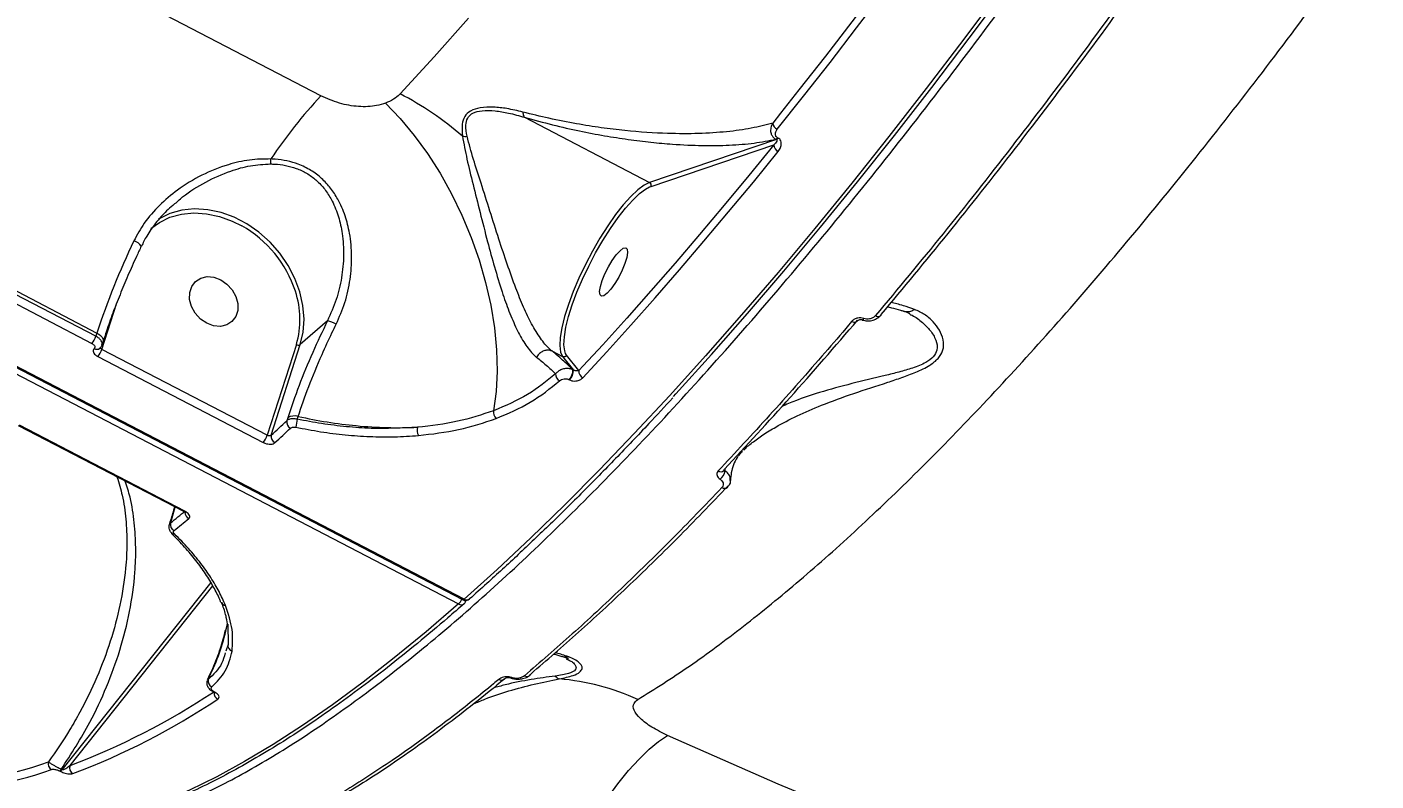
# Model space of a CAD drawing. Header units: millimetres. Extents: x -4335 to 4318, y -3792 to 3101.
# Drawn here: x 1077 to 1300.8, y -455.4 to -330.2 of the extents above; entities that cross this region are included whole.
import ezdxf

# ---------------------------------------------------------------- set-up
doc = ezdxf.new("R2010")
doc.units = ezdxf.units.MM
for name, color, linetype in [('DIKOM_ОБЪЕКТ', 7, 'Continuous'), ('DIKOM_РАЗМЕР_ЗОНА', 7, 'Continuous'), ('DIKOM_РАЗМЕР_ОБЪЕКТА', 7, 'Continuous')]:
    doc.layers.add(name, color=color, linetype=linetype)
doc.styles.add('style1', font='arial.ttf', dxfattribs={"width": 0.8})
doc.dimstyles.new('1-50', dxfattribs={"dimtxt": 300, "dimasz": 200, "dimexe": 100, "dimexo": 0, "dimgap": 100, "dimtad": 1, "dimtxsty": 'style1', "dimcen": 200, "dimclrd": 7, "dimclre": 7, "dimclrt": 7, "dimadec": 1, "dimazin": 2, "dimtfac": 1, "dimtmove": 0, "dimatfit": 2, "dimfxl": 0, "dimlwd": 25, "dimlwe": 18, "dimarcsym": 0})

# ---------------------------------------------------------------- blocks, each defined once
blk = doc.blocks.new('*D1')
at = {"layer": 'Defpoints', "color": 0, "transparency": 16777216}
for p in [(4316.09, -116.68), (-3504.99, -2016.22), (4316.09, -3691.68)]:
    blk.add_point(p, dxfattribs=at)
at = {"layer": 'DIKOM_РАЗМЕР_ЗОНА', "color": 7, "lineweight": 18, "transparency": 16777216}
for p, q in [((4316.09, -116.68), (4316.09, -3791.68)), ((-3504.99, -2016.22), (-3504.99, -3791.68))]:
    blk.add_line(p, q, dxfattribs=at)
at = {"layer": 'DIKOM_РАЗМЕР_ЗОНА', "color": 7, "lineweight": 25, "transparency": 16777216}
blk.add_line((-3304.99, -3691.68), (4116.09, -3691.68), dxfattribs=at)
at = {"layer": 'DIKOM_РАЗМЕР_ЗОНА', "color": 7, "transparency": 16777216}
for points in [[(-3304.99, -3658.35), (-3304.99, -3725.02), (-3504.99, -3691.68)], [(4116.09, -3658.35), (4116.09, -3725.02), (4316.09, -3691.68)]]:
    blk.add_solid(points, dxfattribs=at)
at = {"layer": 'DIKOM_РАЗМЕР_ЗОНА', "color": 7, "transparency": 16777216, "insert": (133.35, -3438.51), "char_height": 300, "attachment_point": 5, "style": 'style1'}
blk.add_mtext('7850', dxfattribs=at)
blk = doc.blocks.new('*D2')
at = {"layer": 'Defpoints', "color": 0, "transparency": 16777216}
for p in [(2711.72, 601.17), (-2007.01, 181.47), (-2007.01, -2298.93)]:
    blk.add_point(p, dxfattribs=at)
at = {"layer": 'DIKOM_РАЗМЕР_ОБЪЕКТА', "color": 7, "lineweight": 18, "transparency": 16777216}
for p, q in [((2711.72, 601.17), (2711.72, -2398.93)), ((-2007.01, 181.47), (-2007.01, -2398.93))]:
    blk.add_line(p, q, dxfattribs=at)
at = {"layer": 'DIKOM_РАЗМЕР_ОБЪЕКТА', "color": 7, "lineweight": 25, "transparency": 16777216}
blk.add_line((2511.72, -2298.93), (-1807.01, -2298.93), dxfattribs=at)
at = {"layer": 'DIKOM_РАЗМЕР_ОБЪЕКТА', "color": 7, "transparency": 16777216}
for points in [[(-1807.01, -2265.6), (-1807.01, -2332.27), (-2007.01, -2298.93)], [(2511.72, -2265.6), (2511.72, -2332.27), (2711.72, -2298.93)]]:
    blk.add_solid(points, dxfattribs=at)
at = {"layer": 'DIKOM_РАЗМЕР_ОБЪЕКТА', "color": 7, "transparency": 16777216, "insert": (-22.56, -2045.76), "char_height": 300, "attachment_point": 5, "style": 'style1'}
blk.add_mtext('4750', dxfattribs=at)
blk = doc.blocks.new('*D3')
at = {"layer": 'Defpoints', "color": 0, "transparency": 16777216}
for p in [(-2375.87, 1532.76), (1667.44, 1532.76), (-1786.5, -1525.94)]:
    blk.add_point(p, dxfattribs=at)
at = {"layer": 'DIKOM_РАЗМЕР_ОБЪЕКТА', "color": 7, "lineweight": 18, "transparency": 16777216}
for p, q in [((1667.44, 1532.76), (-2475.87, 1532.76)), ((-1786.5, -1525.94), (-2475.87, -1525.94))]:
    blk.add_line(p, q, dxfattribs=at)
at = {"layer": 'DIKOM_РАЗМЕР_ОБЪЕКТА', "color": 7, "lineweight": 25, "transparency": 16777216}
blk.add_line((-2375.87, -1325.94), (-2375.87, 1332.76), dxfattribs=at)
at = {"layer": 'DIKOM_РАЗМЕР_ОБЪЕКТА', "color": 7, "transparency": 16777216}
for points in [[(-2409.21, 1332.76), (-2342.54, 1332.76), (-2375.87, 1532.76)], [(-2409.21, -1325.94), (-2342.54, -1325.94), (-2375.87, -1525.94)]]:
    blk.add_solid(points, dxfattribs=at)
at = {"layer": 'DIKOM_РАЗМЕР_ОБЪЕКТА', "color": 7, "transparency": 16777216, "insert": (-2629.15, -119.32), "char_height": 300, "attachment_point": 5, "rotation": 90, "style": 'style1'}
blk.add_mtext('3050', dxfattribs=at)

msp = doc.modelspace()

# ---------------------------------------------------------------- linework, layer by layer
at = {"layer": 'DIKOM_ОБЪЕКТ', "color": 7, "linetype": 'Continuous', "lineweight": 15}
for p, q in [((1125.761, -341.59), (825.753, -185.477)), ((733.739, -210.086), (1148.608, -425.968)), ((1149.297, -425.264), (734.428, -209.383)), ((1149.502, -425.18), (734.633, -209.299)), ((1088.427, -381.516), (1017.282, -344.495)), ((1017.452, -343.964), (1088.597, -380.985)), ((1202.02, -344.491), (1200.723, -346.114)), ((1016.597, -345.675), (1087.742, -382.696)), ((1159.516, -345.155), (1180.3, -355.971)), ((1201.323, -348.851), (1180.3, -355.971)), ((1201.218, -348.797), (1201.323, -348.851)), ((1201.608, -348.601), (1201.503, -348.546)), ((1180.535, -356.638), (1200.882, -349.747)), ((1180.293, -356.728), (1180.535, -356.638)), ((1101.197, -359.818), (1101.373, -359.663)), ((1089.431, -383.689), (1091.906, -375.96)), ((1126.846, -378.942), (1122.34, -382.911)), ((1088.597, -380.985), (1088.427, -381.516)), ((1089.61, -382.381), (1089.433, -382.934)), ((1088.743, -384.872), (1116.172, -399.145)), ((1089.079, -383.496), (1089.063, -383.512)), ((1116.86, -397.962), (1089.431, -383.689)), ((1121.689, -382.884), (1116.86, -397.962)), ((1117.526, -397.944), (1122.34, -382.911)), ((1164.077, -383.963), (1164.07, -383.959)), ((1164.077, -383.963), (1165.855, -384.887)), ((1165.855, -384.887), (1167.657, -387.148)), ((1166.526, -384.677), (1166.351, -384.365)), ((1168.553, -387.219), (1166.526, -384.677)), ((1167.657, -387.148), (1167.582, -387.109)), ((1169.277, -386.439), (1168.553, -387.219)), ((1166.914, -388.709), (1166.988, -388.748)), ((1120.249, -395.055), (1120.095, -395.536)), ((1121.842, -395.287), (1121.984, -394.843)), ((1103.018, -410.635), (1075.588, -396.362)), ((1103.206, -410.565), (1075.777, -396.292)), ((1195.58, -400.775), (1195.699, -400.645)), ((1192.81, -403.84), (1192.816, -403.466)), ((1100.968, -412.038), (1101.588, -409.891)), ((1100.628, -412.788), (1100.778, -412.32)), ((1100.814, -412.519), (1100.968, -412.038)), ((1101.033, -414.212), (1101.059, -414.24)), ((1107.488, -422.396), (1082.783, -453.478)), ((1084.15, -452.775), (1107.84, -422.971)), ((1109.264, -425.685), (1109.276, -425.72)), ((1149.946, -425.35), (1149.751, -425.522)), ((1149.849, -425.373), (1149.818, -425.468)), ((1110.012, -430.486), (1110.251, -429.281)), ((1110.336, -429.31), (1110.356, -432.687)), ((1110.012, -430.486), (1110.004, -430.354)), ((1110.356, -432.687), (1109.98, -433.796)), ((1166.458, -435.076), (1166.768, -435.231)), ((1107.082, -438.505), (1107.033, -438.543)), ((1108.004, -440.624), (1107.923, -440.582)), ((1108.141, -440.592), (1108.06, -440.55)), ((1082.389, -453.682), (1082.493, -453.737)), ((1082.783, -453.478), (1082.679, -453.424))]:
    msp.add_line(p, q, dxfattribs=at)
at = {"layer": 'DIKOM_ОБЪЕКТ', "color": 7, "linetype": 'Continuous', "lineweight": 15, "flags": 128}
for points in [[(1235.565, -299.766), (1231.479, -305.488), (1227.056, -311.597), (1222.64, -317.608), (1218.232, -323.519), (1213.835, -329.328), (1209.45, -335.032), (1205.078, -340.628), (1202.02, -344.491)], [(1201.485, -347.147), (1205.85, -341.649), (1210.231, -336.04), (1214.626, -330.324), (1219.033, -324.502), (1223.451, -318.578), (1227.877, -312.553), (1232.309, -306.431), (1236.746, -300.214)], [(1238.659, -323.788), (1232.413, -332.18), (1226.188, -340.366), (1219.988, -348.339), (1213.821, -356.093), (1207.689, -363.621), (1201.6, -370.917), (1195.557, -377.974), (1189.566, -384.787), (1183.632, -391.35), (1177.76, -397.657), (1171.956, -403.703), (1166.222, -409.484), (1160.566, -414.993), (1154.991, -420.226), (1149.502, -425.18)], [(1184.249, -391.526), (1184.665, -391.073), (1190.584, -384.526), (1196.561, -377.729), (1202.589, -370.689), (1208.664, -363.411), (1214.781, -355.9), (1220.934, -348.165), (1227.119, -340.21), (1233.329, -332.044), (1239.561, -323.672)], [(1150.26, -328.683), (1144.554, -335.1), (1138.909, -341.263)], [(1136.484, -342.821), (1138.915, -345.356), (1141.249, -348.157), (1143.462, -351.195), (1145.533, -354.44), (1147.441, -357.861), (1149.166, -361.424), (1150.693, -365.093), (1152.006, -368.833), (1153.092, -372.606), (1153.94, -376.375), (1154.543, -380.103), (1154.893, -383.754), (1154.988, -387.29), (1154.827, -390.678), (1154.411, -393.883)], [(1169.228, -388.395), (1173.193, -384.091), (1177.185, -379.671), (1181.204, -375.139), (1185.247, -370.494), (1189.314, -365.739), (1193.401, -360.876), (1197.509, -355.907), (1201.635, -350.834)], [(1200.882, -349.747), (1196.766, -354.809), (1192.668, -359.766), (1188.591, -364.617), (1184.534, -369.361), (1180.5, -373.994), (1176.491, -378.516), (1172.508, -382.925), (1169.277, -386.439)], [(1180.3, -355.971), (1179.374, -356.421), (1178.32, -357.203), (1177.162, -358.299), (1175.928, -359.683), (1174.646, -361.323), (1173.346, -363.181), (1172.06, -365.212), (1170.816, -367.37), (1169.644, -369.605), (1168.572, -371.863), (1167.624, -374.092), (1166.823, -376.24), (1166.187, -378.257), (1165.731, -380.095), (1165.466, -381.712), (1165.398, -383.07), (1165.529, -384.137), (1165.855, -384.887)], [(1166.351, -384.365), (1166.21, -383.949), (1166.084, -382.914), (1166.15, -381.597), (1166.407, -380.029), (1166.849, -378.246), (1167.466, -376.29), (1168.244, -374.207), (1169.163, -372.045), (1170.203, -369.856), (1171.339, -367.689), (1172.546, -365.597), (1173.793, -363.627), (1175.053, -361.826), (1176.296, -360.236), (1177.493, -358.894), (1178.615, -357.832), (1179.638, -357.074), (1180.293, -356.728)], [(1097.52, -363.635), (1098.963, -362.603), (1100.723, -361.764), (1102.644, -361.238), (1104.685, -361.036), (1106.799, -361.163), (1108.939, -361.615), (1111.058, -362.383), (1112.625, -363.168)], [(1122.34, -382.911), (1122.815, -380.851), (1122.964, -378.673), (1122.783, -376.425), (1122.276, -374.157), (1121.455, -371.921), (1120.337, -369.766), (1118.948, -367.74), (1117.319, -365.888), (1115.487, -364.253), (1113.491, -362.869), (1111.377, -361.769), (1109.192, -360.977), (1106.985, -360.511), (1104.805, -360.38), (1102.701, -360.588), (1100.719, -361.131), (1098.905, -361.996), (1098.784, -362.069)], [(1176.329, -366.83), (1176.574, -367.071), (1176.637, -367.619), (1176.512, -368.427), (1176.21, -369.432), (1175.755, -370.552), (1175.183, -371.695), (1174.542, -372.77), (1173.883, -373.69), (1173.26, -374.379), (1172.723, -374.782), (1172.315, -374.866), (1172.07, -374.625), (1172.007, -374.078), (1172.132, -373.269), (1172.434, -372.264), (1172.889, -371.145), (1173.461, -370.001), (1174.102, -368.926), (1174.761, -368.007), (1175.384, -367.318), (1175.921, -366.915), (1176.329, -366.83)], [(1106.815, -379.366), (1105.775, -378.654), (1104.914, -377.707), (1104.3, -376.601), (1103.984, -375.425), (1103.991, -374.276), (1104.321, -373.246), (1104.947, -372.419), (1105.818, -371.861), (1106.863, -371.618), (1107.999, -371.71), (1109.133, -372.129), (1110.172, -372.841), (1111.034, -373.788), (1111.648, -374.895), (1111.964, -376.07), (1111.957, -377.219), (1111.627, -378.249), (1111.001, -379.077), (1110.13, -379.634), (1109.084, -379.877), (1107.949, -379.785), (1106.815, -379.366)], [(1217.77, -378.095), (1217.933, -378.165), (1218.095, -378.209), (1218.25, -378.224), (1218.392, -378.211), (1218.516, -378.169), (1218.617, -378.101), (1218.693, -378.008), (1218.74, -377.894)], [(1213.817, -379.068), (1213.986, -379.14), (1214.153, -379.184), (1214.312, -379.197), (1214.457, -379.18), (1214.583, -379.132), (1214.684, -379.056), (1214.709, -379.029)], [(1215.827, -378.576), (1215.785, -378.649), (1215.746, -378.712), (1215.709, -378.762), (1215.676, -378.8), (1215.647, -378.825), (1215.623, -378.836), (1215.606, -378.835)], [(1088.597, -380.985), (1088.915, -381.174), (1089.185, -381.386), (1089.399, -381.613), (1089.548, -381.846), (1089.626, -382.076), (1089.63, -382.294), (1089.61, -382.381)], [(1192.588, -403.814), (1192.654, -403.721), (1192.706, -403.586)], [(1193.205, -406.581), (1193.273, -406.494), (1193.28, -406.483)], [(1149.502, -425.18), (1149.419, -425.242), (1149.35, -425.27), (1149.297, -425.264), (1149.297, -425.264)], [(1148.608, -425.968), (1143.225, -430.59), (1137.938, -434.924), (1132.751, -438.965), (1127.67, -442.711), (1122.697, -446.158), (1117.838, -449.303), (1113.096, -452.143), (1108.475, -454.677), (1103.98, -456.902), (1099.614, -458.815), (1095.381, -460.417), (1091.284, -461.704), (1087.326, -462.677), (1083.512, -463.334), (1079.844, -463.674), (1076.325, -463.698), (1073.502, -463.476)], [(1149.818, -425.468), (1149.829, -425.424), (1149.832, -425.374)], [(1110.282, -429.418), (1110.251, -429.399), (1110.218, -429.373)], [(1110.004, -430.354), (1110.004, -430.352), (1110.007, -430.341)], [(1157.454, -438.183), (1157.433, -438.218), (1157.414, -438.247), (1157.397, -438.269), (1157.382, -438.285), (1157.37, -438.294), (1157.36, -438.296), (1157.353, -438.292), (1157.349, -438.281)], [(1107.926, -440.583), (1107.961, -440.589), (1108.06, -440.55)], [(1108.002, -440.623), (1108.042, -440.631), (1108.141, -440.592)], [(1158.155, -487.235), (1159.534, -483.731), (1161.022, -480.225), (1162.604, -476.749), (1164.266, -473.334), (1165.993, -470.012), (1167.769, -466.812), (1169.579, -463.764), (1171.405, -460.896), (1173.231, -458.234), (1175.041, -455.801), (1176.817, -453.621), (1178.543, -451.713), (1180.205, -450.095), (1181.786, -448.781), (1183.273, -447.784)], [(1314.271, -497.01), (1295.248, -491.029), (1276.318, -484.694), (1257.487, -478.007), (1238.761, -470.97), (1220.146, -463.586), (1201.648, -455.856), (1183.273, -447.784)]]:
    msp.add_lwpolyline(points, dxfattribs=at)
at = {"layer": 'DIKOM_ОБЪЕКТ', "color": 7, "linetype": 'Continuous', "lineweight": 15}
for centre, radius, start, end in [((1186.931, -398.471), 83.53, 137.08071, 146.2643), ((1113.647, -389.543), 54.489, 49.2153, 62.38057), ((1202.005, -345.966), 1.291, 186.61552, 246.23998), ((1149.769, -345.206), 3.124, 260.26175, 274.56462), ((1200.863, -348.106), 0.777, 297.23418, 325.47975), ((1200.967, -348.16), 0.778, 297.24099, 325.48646), ((1202.116, -349.696), 1.235, 182.34445, 247.05534), ((1099.231, -351.186), 18.258, 354.57957, 357.18831), ((1180.053, -356.433), 0.524, 337.05149, 61.82536), ((1103.064, -380.062), 19.411, 18.04361, 60.49013), ((1208.764, -420.29), 126.431, 154.4132, 161.88764), ((1094.164, -367.772), 2.16, 34.03315, 74.77059), ((1107.581, -378.734), 14.705, 343.60595, 18.57694), ((1124.967, -385.984), 7.288, 62.79288, 75.06253), ((1085.433, -380.567), 3.141, 317.3163, 342.41684), ((1088.563, -382.889), 0.799, 238.21483, 308.7476), ((1086.445, -382.744), 3.132, 317.20134, 342.43848), ((1122.037, -382.337), 0.649, 237.48525, 297.84228), ((1165.337, -387.11), 2.245, 314.59824, 0.03723), ((1165.412, -387.15), 2.245, 314.59695, 0.04215), ((1165.936, -387.819), 1.236, 176.85426, 241.82425), ((1169.704, -387.34), 1.157, 173.99557, 245.73095), ((1155.912, -394.102), 1.518, 171.71222, 225.13235), ((844.005, -103.61), 401.805, 312.90092, 313.40298), ((1121.198, -395.749), 1.124, 169.08786, 244.67854), ((1121.343, -396.808), 2.066, 71.93803, 121.99266), ((1128.156, -397.129), 6.577, 163.73132, 175.56528), ((1113.876, -397.018), 3.13, 317.19197, 342.44784), ((1118.625, -398.167), 1.121, 168.5497, 244.54942), ((844.221, -104.421), 402.387, 312.90166, 313.40418), ((1143.753, -397.086), 2.029, 167.14961, 206.66371), ((1192.088, -403.29), 0.724, 234.78312, 313.61725), ((1190.88, -403.655), 1.938, 304.72449, 354.5068), ((1192.72, -406.028), 0.736, 235.52127, 311.24273), ((918.458, -187.943), 289.289, 309.07668, 309.70165), ((919.749, -190.084), 288.162, 309.0757, 309.70459), ((1103.055, -410.446), 0.193, 258.80259, 321.76945), ((1104.365, -410.755), 1.154, 180.49527, 242.72424), ((1101.369, -412.513), 0.621, 130.11285, 163.6075), ((1101.879, -412.801), 1.101, 165.16841, 243.72193), ((1101.373, -413.879), 0.478, 229.05898, 282.242), ((1146.672, -424.069), 2.711, 315.54527, 335.70748), ((1149.758, -424.377), 1, 242.50931, 311.47348), ((1149.922, -424.489), 0.809, 238.70101, 308.05413), ((1109.997, -425.429), 0.778, 202.00385, 264.09626), ((1149.028, -425.275), 0.81, 238.76181, 307.9105), ((1148.866, -425.163), 1, 311.27414, 342.24354), ((1111.25, -432.893), 0.917, 166.99686, 255.20315), ((1108.113, -438.762), 1.063, 166.01578, 244.85393), ((1155.701, -437.782), 0.814, 239.78294, 308.93739), ((1159.926, -437.178), 0.817, 239.92909, 307.09861), ((1159.972, -437.301), 0.691, 310.1828, 339.3509), ((1165.835, -437.031), 1.49, 217.02217, 248.36061), ((1162.389, -475.87), 37.566, 64.90103, 85.57753), ((1042.13, -341.507), 118.938, 290.68895, 303.58915), ((1109.153, -440.798), 1.1, 172.84902, 242.31771), ((1042.415, -342.374), 119.44, 290.69473, 303.67432), ((1063.611, -406.577), 48.648, 264.68208, 290.39414), ((1064.07, -407.743), 48.756, 264.68219, 290.39392), ((1081.556, -452.518), 1.05, 160.98707, 241.79582), ((1082.019, -452.975), 0.799, 297.62412, 325.74085), ((1082.123, -453.029), 0.799, 297.62412, 325.74085), ((1085.119, -453.181), 1.051, 157.27, 241.87717)]:
    msp.add_arc(centre, radius, start, end, dxfattribs=at)
for points, knots in [([(1093.552, -462.439), (1095.09, -461.958), (1099.263, -460.654), (1106.505, -457.551), (1115.382, -452.832), (1124.73, -446.948), (1134.496, -439.949), (1144.637, -431.859), (1155.125, -422.695), (1165.948, -412.451), (1177.083, -401.165), (1188.491, -388.882), (1200.119, -375.661), (1211.914, -361.561), (1223.84, -346.618), (1235.879, -330.842), (1248.009, -314.274), (1260.193, -296.973), (1272.372, -279.022), (1284.491, -260.501), (1296.363, -241.699), (1307.969, -222.659), (1319.302, -203.44), (1330.475, -183.859), (1341.441, -164.002), (1352.151, -143.954), (1362.705, -123.516), (1373.069, -102.707), (1383.215, -81.564), (1392.987, -60.411), (1402.341, -39.347), (1411.23, -18.469), (1419.624, 2.155), (1427.498, 22.485), (1434.851, 42.493), (1441.661, 62.12), (1447.903, 81.278), (1453.534, 99.863), (1458.253, 116.704), (1460.857, 127.082), (1462.02, 131.714)], [0, 0, 0, 0, 0.0156521, 0.0424895, 0.0694115, 0.0963765, 0.1233415, 0.1502635, 0.1771008, 0.203938, 0.2308601, 0.2578252, 0.2847902, 0.3117121, 0.3385494, 0.3653868, 0.3923087, 0.4192737, 0.4462388, 0.4731607, 0.4999981, 0.5258463, 0.5517701, 0.5777323, 0.6036945, 0.6296183, 0.6554666, 0.6823039, 0.7092259, 0.736191, 0.7631561, 0.7900781, 0.8169155, 0.8437529, 0.870675, 0.8976401, 0.9246051, 0.9515271, 0.9783646, 1, 1, 1, 1]), ([(1178.323, -441.851), (1181.153, -440.063), (1186.82, -436.48), (1195.825, -429.789), (1205.164, -422.17), (1214.833, -413.564), (1224.776, -404.035), (1234.967, -393.597), (1245.394, -382.252), (1256.035, -370.036), (1266.856, -356.996), (1277.806, -343.194), (1288.834, -328.694), (1299.91, -313.53), (1311.016, -297.715), (1322.134, -281.289), (1333.227, -264.31), (1344.244, -246.86), (1355.134, -229.02), (1365.869, -210.831), (1376.428, -192.318), (1386.796, -173.517), (1396.939, -154.499), (1406.811, -135.354), (1416.367, -116.169), (1425.582, -96.99), (1434.433, -77.848), (1442.914, -58.776), (1450.996, -39.848), (1458.642, -21.15), (1465.821, -2.768), (1471.998, 13.893), (1477.313, 28.911), (1480.285, 37.819), (1481.77, 42.273)], [0, 0, 0, 0, 0.0315565, 0.0632128, 0.0949195, 0.1266264, 0.1582827, 0.1898394, 0.221397, 0.2530542, 0.284762, 0.3164699, 0.3481271, 0.379685, 0.411265, 0.4429442, 0.4746741, 0.506404, 0.5380835, 0.5696638, 0.601295, 0.6330253, 0.6648063, 0.6965875, 0.7283183, 0.7599499, 0.7916592, 0.8234676, 0.8553267, 0.8871861, 0.9189952, 0.9507048, 0.9753523, 1, 1, 1, 1]), ([(1262.978, -319.622), (1259.188, -324.862), (1251.608, -335.342), (1240.264, -350.276), (1228.955, -364.652), (1221.498, -373.614), (1217.77, -378.095)], [0, 0, 0, 0, 0.2485949, 0.4971901, 0.7485942, 1, 1, 1, 1]), ([(1218.74, -377.894), (1222.419, -373.474), (1229.775, -364.634), (1241.014, -350.359), (1252.374, -335.415), (1260.023, -324.842), (1263.847, -319.556)], [0, 0, 0, 0, 0.2485949, 0.4971914, 0.7485948, 1, 1, 1, 1]), ([(1136.484, -342.821), (1136.003, -342.97), (1134.655, -343.386), (1132.005, -343.473), (1128.745, -342.925), (1126.762, -342.037), (1125.761, -341.59)], [0, 0, 0, 0, 0.1529619, 0.428369, 0.7114376, 1, 1, 1, 1]), ([(1138.909, -341.263), (1138.88, -341.294), (1138.563, -341.628), (1137.843, -342.226), (1136.943, -342.62), (1136.484, -342.821)], [0, 0, 0, 0, 0.0467801, 0.5142549, 1, 1, 1, 1]), ([(1159.264, -344.291), (1158.386, -344.08), (1156.77, -343.69), (1154.372, -343.43), (1152.286, -343.486), (1150.578, -343.993), (1149.535, -344.986), (1149.087, -346.451), (1149.185, -347.616), (1149.241, -348.286)], [0, 0, 0, 0, 0.1839947, 0.3384107, 0.4956244, 0.6241655, 0.7374555, 0.8492141, 1, 1, 1, 1]), ([(1150.018, -348.321), (1149.902, -347.692), (1149.704, -346.614), (1149.988, -345.327), (1150.544, -344.73), (1151.325, -344.272), (1152.625, -343.979), (1154.655, -344.043), (1157.032, -344.445), (1158.637, -344.904), (1159.516, -345.155)], [0, 0, 0, 0, 0.1504111, 0.2579107, 0.3420704, 0.3655632, 0.4905096, 0.6488137, 0.8079333, 1, 1, 1, 1]), ([(1200.723, -346.114), (1199.566, -346.421), (1197.253, -347.035), (1193.112, -347.602), (1188.5, -347.907), (1182.941, -347.9), (1177.486, -347.541), (1172.321, -346.923), (1168.126, -346.26), (1163.801, -345.424), (1160.718, -344.654), (1159.264, -344.291)], [0, 0, 0, 0, 0.1269755, 0.2539566, 0.3836731, 0.5133744, 0.6746725, 0.7565611, 0.8384275, 0.92382, 1, 1, 1, 1]), ([(1159.264, -344.291), (1159.266, -344.326), (1159.273, -344.512), (1159.325, -344.855), (1159.444, -345.046), (1159.51, -345.152)], [0, 0, 0, 0, 0.0927229, 0.4978829, 1, 1, 1, 1]), ([(1159.51, -345.152), (1161.083, -345.585), (1164.249, -346.458), (1168.659, -347.443), (1172.84, -348.244), (1176.79, -348.861), (1180.549, -349.326), (1184.702, -349.696), (1189.104, -349.894), (1193.616, -349.825), (1197.727, -349.494), (1200.055, -349.029), (1201.218, -348.797)], [0, 0, 0, 0, 0.0822809, 0.1655625, 0.2475146, 0.3294894, 0.4129239, 0.4963668, 0.6209033, 0.7454512, 0.8727273, 1, 1, 1, 1]), ([(1159.516, -345.155), (1159.515, -345.155), (1159.513, -345.154), (1159.511, -345.152), (1159.51, -345.152), (1159.51, -345.152)], [0, 0, 0, 0, 0.4194254, 0.7626603, 1, 1, 1, 1]), ([(1200.723, -346.114), (1200.6, -346.372), (1200.358, -346.877), (1200.354, -347.625), (1200.558, -348.177), (1200.845, -348.558), (1201.092, -348.716), (1201.218, -348.797)], [0, 0, 0, 0, 0.2736477, 0.5372558, 0.720797, 0.8565408, 1, 1, 1, 1]), ([(1149.241, -348.286), (1149.474, -349.547), (1149.947, -352.102), (1151.019, -356.365), (1152.159, -360.965), (1153.344, -365.6), (1154.558, -370.069), (1155.737, -373.967), (1156.96, -377.429), (1158.203, -380.338), (1159.578, -382.821), (1160.716, -384.281), (1161.397, -384.882), (1161.548, -385.015)], [0, 0, 0, 0, 0.1027362, 0.2080261, 0.3199221, 0.4345856, 0.5337334, 0.6355489, 0.7190769, 0.80488, 0.8885079, 0.9753326, 1, 1, 1, 1]), ([(1164.07, -383.959), (1164.07, -383.959), (1163.943, -383.855), (1163.307, -383.285), (1162.157, -381.921), (1160.723, -379.535), (1159.363, -376.69), (1158.014, -373.361), (1156.651, -369.55), (1155.227, -365.234), (1153.78, -360.685), (1152.377, -356.241), (1151.02, -352.071), (1150.354, -349.579), (1150.018, -348.321)], [0, 0, 0, 0, 0.0000341, 0.0198083, 0.1018715, 0.1872624, 0.2704317, 0.3559047, 0.4561621, 0.5590802, 0.6732679, 0.7901044, 0.8940794, 1, 1, 1, 1]), ([(1201.323, -348.851), (1201.337, -348.86), (1201.367, -348.878), (1201.403, -348.922), (1201.438, -349.02), (1201.354, -349.341), (1201.094, -349.565), (1200.882, -349.747)], [0, 0, 0, 0, 0.0232512, 0.0519954, 0.1042482, 0.2733266, 1, 1, 1, 1]), ([(1201.503, -348.546), (1201.44, -348.505), (1201.314, -348.423), (1201.191, -348.221), (1201.135, -347.926), (1201.217, -347.539), (1201.393, -347.282), (1201.485, -347.147)], [0, 0, 0, 0, 0.1190466, 0.2374656, 0.4123077, 0.6910314, 1, 1, 1, 1]), ([(1201.635, -350.834), (1201.781, -350.619), (1202.063, -350.208), (1202.188, -349.584), (1202.094, -349.112), (1201.9, -348.793), (1201.705, -348.665), (1201.608, -348.601)], [0, 0, 0, 0, 0.3088996, 0.5923182, 0.7697224, 0.8844865, 1, 1, 1, 1]), ([(1117.467, -352.081), (1116.273, -352.095), (1113.879, -352.123), (1110.004, -353.065), (1105.947, -354.671), (1102.108, -357.002), (1098.91, -359.722), (1096.425, -362.558), (1095.27, -364.692), (1094.731, -365.687)], [0, 0, 0, 0, 0.1281515, 0.2567394, 0.4268151, 0.5968776, 0.7373104, 0.8775714, 1, 1, 1, 1]), ([(1101.373, -359.663), (1101.849, -359.229), (1103.453, -357.765), (1106.616, -355.82), (1110.412, -354.134), (1114.037, -353.086), (1116.286, -352.969), (1117.408, -352.911)], [0, 0, 0, 0, 0.1083509, 0.3652268, 0.6220841, 0.8114443, 1, 1, 1, 1]), ([(1117.408, -352.911), (1117.633, -352.917), (1119.075, -352.959), (1121.158, -353.351), (1123.426, -354.403), (1124.557, -355.22), (1125.62, -356.184), (1126.602, -357.305), (1127.794, -359.26), (1128.742, -361.662), (1129.402, -364.685), (1129.614, -368.106), (1129.264, -371.795), (1128.398, -375.484), (1127.368, -377.779), (1126.846, -378.942)], [0, 0, 0, 0, 0.0201016, 0.1287251, 0.1852703, 0.2440048, 0.2548631, 0.3167933, 0.3805899, 0.4664193, 0.55463, 0.6638234, 0.7761648, 0.886556, 1, 1, 1, 1]), ([(1128.3, -379.502), (1128.813, -378.327), (1129.854, -375.941), (1130.683, -372.126), (1130.964, -368.235), (1130.647, -364.678), (1129.843, -361.48), (1128.761, -358.974), (1127.413, -356.898), (1125.923, -355.267), (1124.114, -353.905), (1121.568, -352.672), (1119.253, -352.18), (1117.706, -352.095), (1117.467, -352.081)], [0, 0, 0, 0, 0.1084784, 0.2202175, 0.327647, 0.4383064, 0.5238008, 0.6115042, 0.674511, 0.7390844, 0.802772, 0.8688947, 0.979732, 1, 1, 1, 1]), ([(1101.18, -359.799), (1100.833, -360.098), (1099.796, -360.994), (1098.337, -362.694), (1096.918, -364.656), (1096.259, -366.002), (1095.978, -366.577)], [0, 0, 0, 0, 0.1588077, 0.4750921, 0.7757882, 1, 1, 1, 1]), ([(1095.954, -366.564), (1095.689, -367.128), (1094.921, -368.764), (1093.725, -371.462), (1092.408, -374.622), (1091.214, -377.711), (1090.29, -380.296), (1089.793, -381.82), (1089.61, -382.381)], [0, 0, 0, 0, 0.1030717, 0.2990712, 0.494988, 0.6907071, 0.8861496, 1, 1, 1, 1]), ([(1224.261, -377.067), (1223.617, -376.844), (1222.023, -376.293), (1220.977, -376.07), (1220.354, -375.937)], [0, 0, 0, 0, 0.4043051, 1, 1, 1, 1]), ([(1195.935, -400.386), (1195.943, -400.377), (1196.272, -400.015), (1197.305, -399.166), (1199.045, -397.894), (1201.514, -396.376), (1204.755, -394.694), (1209.109, -392.808), (1214.185, -390.961), (1218.729, -389.517), (1222.178, -388.369), (1224.58, -387.475), (1226.722, -386.448), (1228.275, -385.205), (1229.125, -383.72), (1229.106, -382.07), (1228.419, -380.443), (1227.322, -379.018), (1225.932, -377.818), (1224.82, -377.319), (1224.261, -377.067)], [0, 0, 0, 0, 0.0013173, 0.0495014, 0.099258, 0.1501875, 0.2243445, 0.3007757, 0.3961878, 0.494446, 0.5360209, 0.5781394, 0.6254941, 0.6634629, 0.7014649, 0.7572483, 0.814103, 0.872199, 0.9357039, 1, 1, 1, 1]), ([(1223.467, -377.856), (1223.597, -377.914), (1224.355, -378.25), (1225.515, -379.159), (1226.91, -380.521), (1227.848, -382.056), (1228.146, -383.591), (1227.491, -384.94), (1226.045, -386.006), (1223.993, -386.806), (1221.68, -387.472), (1218.298, -388.297), (1213.81, -389.358), (1208.814, -390.72), (1204.914, -392.016), (1202.988, -392.85), (1202.256, -393.167)], [0, 0, 0, 0, 0.0177213, 0.1029648, 0.17808, 0.2529813, 0.3222623, 0.3675523, 0.4127059, 0.4711339, 0.5251172, 0.5792198, 0.7083023, 0.8374361, 0.9382535, 1, 1, 1, 1]), ([(1215.588, -378.817), (1215.851, -378.887), (1216.364, -379.024), (1217.207, -378.937), (1218.008, -378.62), (1218.501, -378.208), (1218.707, -377.938), (1218.74, -377.894)], [0, 0, 0, 0, 0.2233975, 0.4376796, 0.684975, 0.9488341, 1, 1, 1, 1]), ([(1217.77, -378.095), (1217.621, -378.236), (1217.358, -378.484), (1216.819, -378.662), (1216.303, -378.704), (1215.987, -378.619), (1215.827, -378.576)], [0, 0, 0, 0, 0.3291933, 0.5797751, 0.7885963, 1, 1, 1, 1]), ([(1222.464, -377.397), (1222.297, -377.343), (1221.556, -377.104), (1220.631, -376.856), (1219.994, -376.722), (1219.749, -376.671)], [0, 0, 0, 0, 0.1514071, 0.6734536, 1, 1, 1, 1]), ([(1224.261, -377.067), (1224.223, -377.093), (1223.958, -377.272), (1223.422, -377.469), (1222.825, -377.52), (1222.538, -377.394), (1222.475, -377.367)], [0, 0, 0, 0, 0.0703087, 0.4861699, 0.8883444, 1, 1, 1, 1]), ([(1223.479, -377.792), (1223.441, -377.765), (1223.136, -377.553), (1222.793, -377.461), (1222.493, -377.381)], [0, 0, 0, 0, 0.12596, 1, 1, 1, 1]), ([(1126.846, -378.942), (1126.011, -380.703), (1124.292, -384.329), (1122.034, -389.807), (1120.849, -393.289), (1120.249, -395.055)], [0, 0, 0, 0, 0.317519, 0.6539207, 1, 1, 1, 1]), ([(1121.984, -394.843), (1122.539, -393.21), (1123.666, -389.895), (1125.644, -385.154), (1127.247, -381.658), (1128.065, -379.983), (1128.3, -379.502)], [0, 0, 0, 0, 0.3362336, 0.6822374, 0.9087866, 1, 1, 1, 1]), ([(1213.817, -379.068), (1213.486, -379.457), (1211.83, -381.405), (1207.27, -386.702), (1200.18, -394.737), (1194.509, -400.831), (1191.671, -403.881)], [0, 0, 0, 0, 0.0441436, 0.2207203, 0.6100156, 1, 1, 1, 1]), ([(1192.706, -403.586), (1196.334, -399.682), (1203.6, -391.862), (1211.063, -383.18), (1214.8, -378.832)], [0, 0, 0, 0, 0.4992691, 1, 1, 1, 1]), ([(1215.827, -378.576), (1215.659, -378.531), (1215.327, -378.442), (1214.783, -378.49), (1214.267, -378.672), (1213.961, -378.904), (1213.831, -379.051), (1213.817, -379.068)], [0, 0, 0, 0, 0.2147566, 0.4259472, 0.6817267, 0.964114, 1, 1, 1, 1]), ([(1215.606, -378.835), (1215.603, -378.834), (1215.57, -378.82), (1215.483, -378.8), (1215.351, -378.785), (1215.185, -378.793), (1214.992, -378.838), (1214.803, -378.932), (1214.744, -378.997), (1214.712, -379.032)], [0, 0, 0, 0, 0.0079154, 0.0927799, 0.1805697, 0.3015066, 0.4776508, 0.7222446, 1, 1, 1, 1]), ([(1087.742, -382.696), (1087.833, -382.751), (1088.016, -382.861), (1088.194, -383.068), (1088.272, -383.277), (1088.246, -383.45), (1088.172, -383.534), (1088.142, -383.568)], [0, 0, 0, 0, 0.214273, 0.4285553, 0.6432188, 0.8580953, 1, 1, 1, 1]), ([(1089.412, -382.927), (1089.437, -382.838), (1089.495, -382.63), (1089.328, -382.25), (1088.977, -381.844), (1088.61, -381.625), (1088.427, -381.516)], [0, 0, 0, 0, 0.1972535, 0.4648719, 0.7324334, 1, 1, 1, 1]), ([(1088.142, -383.568), (1088.098, -383.618), (1087.986, -383.745), (1087.948, -384.003), (1088.065, -384.316), (1088.332, -384.625), (1088.606, -384.789), (1088.743, -384.872)], [0, 0, 0, 0, 0.1418364, 0.3567441, 0.5713328, 0.7857167, 1, 1, 1, 1]), ([(1089.411, -382.926), (1089.396, -382.992), (1089.346, -383.22), (1089.18, -383.389), (1089.061, -383.509)], [0, 0, 0, 0, 0.2884557, 1, 1, 1, 1]), ([(1089.431, -383.689), (1089.385, -383.661), (1089.294, -383.605), (1089.208, -383.498), (1089.169, -383.394), (1089.186, -383.334), (1089.193, -383.309)], [0, 0, 0, 0, 0.2654501, 0.5309349, 0.7971735, 1, 1, 1, 1]), ([(1164.07, -383.959), (1163.887, -383.898), (1163.52, -383.776), (1162.893, -383.862), (1162.298, -384.14), (1161.858, -384.538), (1161.636, -384.854), (1161.56, -384.993), (1161.548, -385.015)], [0, 0, 0, 0, 0.2120308, 0.4240577, 0.6360935, 0.8481388, 0.9764296, 1, 1, 1, 1]), ([(1167.582, -387.109), (1167.123, -386.647), (1166.197, -385.717), (1164.787, -384.55), (1164.077, -383.963)], [0, 0, 0, 0, 0.4967546, 1, 1, 1, 1]), ([(1166.526, -384.677), (1166.52, -384.688), (1166.502, -384.719), (1166.445, -384.793), (1166.337, -384.881), (1166.178, -384.94), (1166.007, -384.948), (1165.906, -384.908), (1165.855, -384.887)], [0, 0, 0, 0, 0.0459134, 0.1414082, 0.3560906, 0.5707833, 0.7853956, 1, 1, 1, 1]), ([(1005.004, -387.205), (1005.991, -389.342), (1015.196, -409.273), (1031.966, -447.182), (1055.259, -500.855), (1078.063, -554.549), (1100.661, -608.143), (1122.709, -660.225), (1144.359, -710.745), (1165.559, -759.758), (1179.858, -792.252), (1187.008, -808.498)], [0, 0, 0, 0, 0.0152059, 0.1418125, 0.2684431, 0.3950959, 0.5217517, 0.6483797, 0.7655848, 0.8827938, 1, 1, 1, 1]), ([(1161.548, -385.015), (1162.093, -385.455), (1163.343, -386.464), (1164.212, -387.287), (1164.702, -387.751)], [0, 0, 0, 0, 0.4365615, 1, 1, 1, 1]), ([(1167.582, -387.109), (1167.388, -387.031), (1167.001, -386.874), (1166.333, -386.859), (1165.675, -387.013), (1165.098, -387.321), (1164.826, -387.616), (1164.702, -387.751)], [0, 0, 0, 0, 0.1951349, 0.3899033, 0.5934461, 0.8140364, 1, 1, 1, 1]), ([(1168.553, -387.219), (1168.5, -387.233), (1168.39, -387.262), (1168.187, -387.271), (1167.982, -387.252), (1167.827, -387.216), (1167.724, -387.18), (1167.679, -387.159), (1167.657, -387.148)], [0, 0, 0, 0, 0.2760039, 0.5812651, 0.7841211, 0.9045922, 0.9531336, 1, 1, 1, 1]), ([(1164.702, -387.751), (1163.226, -388.954), (1160.237, -391.39), (1156.369, -393.045), (1154.411, -393.883)], [0, 0, 0, 0, 0.4937729, 1, 1, 1, 1]), ([(1154.842, -395.178), (1156.794, -394.343), (1160.747, -392.654), (1163.804, -390.167), (1165.352, -388.908)], [0, 0, 0, 0, 0.4937605, 1, 1, 1, 1]), ([(1165.352, -388.908), (1165.454, -388.833), (1165.655, -388.684), (1166.048, -388.574), (1166.422, -388.563), (1166.71, -388.617), (1166.856, -388.683), (1166.914, -388.709)], [0, 0, 0, 0, 0.2718121, 0.5388603, 0.7375971, 0.8966441, 1, 1, 1, 1]), ([(1166.988, -388.748), (1167.115, -388.803), (1167.369, -388.911), (1167.836, -388.965), (1168.366, -388.91), (1168.873, -388.714), (1169.116, -388.496), (1169.228, -388.395)], [0, 0, 0, 0, 0.1522758, 0.3040449, 0.50803, 0.7732584, 1, 1, 1, 1]), ([(1154.411, -393.883), (1152.467, -394.533), (1148.534, -395.848), (1144.046, -396.371), (1141.775, -396.635)], [0, 0, 0, 0, 0.4941566, 1, 1, 1, 1]), ([(1184.129, -391.738), (1182.808, -393.174), (1179.627, -396.632), (1174.652, -401.843), (1169.201, -407.405), (1163.817, -412.721), (1158.503, -417.791), (1154.044, -421.902), (1151.37, -424.281), (1150.42, -425.126)], [0, 0, 0, 0, 0.1134568, 0.273125, 0.4328066, 0.5925065, 0.7522267, 0.91197, 1, 1, 1, 1]), ([(1121.842, -395.287), (1121.785, -395.275), (1121.51, -395.22), (1121.025, -395.193), (1120.457, -395.286), (1120.216, -395.453), (1120.095, -395.536)], [0, 0, 0, 0, 0.0806546, 0.3870786, 0.6936042, 1, 1, 1, 1]), ([(1141.775, -396.635), (1139.236, -396.762), (1135.389, -396.954), (1130.008, -396.56), (1125.915, -396.065), (1123.187, -395.543), (1121.842, -395.287)], [0, 0, 0, 0, 0.3951675, 0.5986732, 0.8021803, 1, 1, 1, 1]), ([(1121.984, -394.843), (1123.592, -395.164), (1126.823, -395.81), (1131.772, -396.418), (1136.811, -396.758), (1140.114, -396.676), (1141.775, -396.635)], [0, 0, 0, 0, 0.237386, 0.4771606, 0.7370134, 1, 1, 1, 1]), ([(1141.94, -397.996), (1144.206, -397.733), (1148.791, -397.2), (1152.809, -395.857), (1154.842, -395.178)], [0, 0, 0, 0, 0.4941793, 1, 1, 1, 1]), ([(1117.526, -397.944), (1117.495, -397.969), (1117.432, -398.019), (1117.287, -398.052), (1117.124, -398.05), (1116.975, -398.015), (1116.893, -397.977), (1116.86, -397.962)], [0, 0, 0, 0, 0.2154393, 0.430699, 0.645372, 0.859628, 1, 1, 1, 1]), ([(1120.718, -396.765), (1120.779, -396.721), (1120.902, -396.633), (1121.187, -396.58), (1121.432, -396.589), (1121.57, -396.615), (1121.598, -396.62)], [0, 0, 0, 0, 0.3067925, 0.6133262, 0.9194318, 1, 1, 1, 1]), ([(1121.598, -396.62), (1122.97, -396.882), (1125.715, -397.405), (1129.816, -397.91), (1133.908, -398.198), (1137.975, -398.258), (1140.618, -398.083), (1141.94, -397.996)], [0, 0, 0, 0, 0.1976814, 0.3953839, 0.5930872, 0.7965454, 1, 1, 1, 1]), ([(1116.172, -399.145), (1116.27, -399.191), (1116.517, -399.307), (1116.961, -399.42), (1117.442, -399.446), (1117.869, -399.372), (1118.052, -399.243), (1118.143, -399.179)], [0, 0, 0, 0, 0.1406211, 0.3550828, 0.5698626, 0.7848773, 1, 1, 1, 1]), ([(1195.001, -401.455), (1194.949, -401.516), (1194.598, -401.929), (1194.212, -402.81), (1193.814, -404.065), (1193.748, -405.02), (1193.717, -405.464)], [0, 0, 0, 0, 0.0621084, 0.4158367, 0.7283103, 1, 1, 1, 1]), ([(1195.036, -401.372), (1195.165, -401.204), (1195.328, -400.992), (1195.367, -400.728), (1195.375, -400.674)], [0, 0, 0, 0, 0.7954979, 1, 1, 1, 1]), ([(1195.566, -400.774), (1195.522, -400.818), (1195.288, -401.049), (1195.167, -401.213), (1195.068, -401.345)], [0, 0, 0, 0, 0.1873435, 1, 1, 1, 1]), ([(1091.929, -404.865), (1092.243, -405.882), (1092.96, -408.206), (1093.453, -411.925), (1093.632, -415.964), (1093.374, -420.737), (1092.532, -426.159), (1090.905, -432.21), (1088.675, -438.16), (1086.311, -443.015), (1083.648, -447.71), (1081.79, -450.401), (1080.564, -452.176)], [0, 0, 0, 0, 0.0615528, 0.1405648, 0.2221676, 0.3037901, 0.4287477, 0.5537428, 0.6818439, 0.8099495, 0.8746186, 1, 1, 1, 1]), ([(1191.671, -403.881), (1191.646, -403.91), (1191.538, -404.033), (1191.436, -404.285), (1191.466, -404.631), (1191.641, -404.97), (1191.87, -405.155), (1191.985, -405.248)], [0, 0, 0, 0, 0.0733576, 0.3225702, 0.5550438, 0.7773466, 1, 1, 1, 1]), ([(1192.81, -403.84), (1192.776, -403.818), (1192.736, -403.793), (1192.678, -403.744), (1192.639, -403.699), (1192.639, -403.671), (1192.639, -403.658)], [0, 0, 0, 0, 0.2840688, 0.3310102, 0.7038765, 1, 1, 1, 1]), ([(1193.678, -405.438), (1193.678, -405.271), (1193.676, -404.901), (1193.379, -404.326), (1193, -404.003), (1192.81, -403.84)], [0, 0, 0, 0, 0.2891565, 0.6414748, 1, 1, 1, 1]), ([(1082.679, -453.424), (1084.335, -450.85), (1087.19, -446.41), (1090.283, -439.731), (1092.516, -433.596), (1094.132, -427.253), (1094.923, -421.55), (1095.103, -416.615), (1094.85, -412.453), (1094.32, -408.75), (1093.579, -406.465), (1093.289, -405.573)], [0, 0, 0, 0, 0.177369, 0.3059243, 0.434476, 0.5661978, 0.6978778, 0.7798405, 0.861782, 0.9460443, 1, 1, 1, 1]), ([(1192.303, -406.635), (1189.485, -409.562), (1183.848, -415.417), (1175.574, -423.487), (1167.431, -431.069), (1162.155, -435.613), (1159.517, -437.885)], [0, 0, 0, 0, 0.2490981, 0.4981942, 0.7490959, 1, 1, 1, 1]), ([(1160.619, -437.545), (1163.232, -435.295), (1168.458, -430.796), (1176.561, -423.256), (1184.834, -415.192), (1190.499, -409.309), (1193.331, -406.367)], [0, 0, 0, 0, 0.2490967, 0.4981954, 0.749098, 1, 1, 1, 1]), ([(1191.985, -405.248), (1192.1, -405.341), (1192.332, -405.529), (1192.51, -405.872), (1192.542, -406.223), (1192.439, -406.48), (1192.328, -406.606), (1192.303, -406.635)], [0, 0, 0, 0, 0.2211028, 0.4418248, 0.6745295, 0.9251367, 1, 1, 1, 1]), ([(1193.667, -405.437), (1193.67, -405.53), (1193.684, -405.864), (1193.498, -406.28), (1193.251, -406.499), (1193.185, -406.558)], [0, 0, 0, 0, 0.2202031, 0.7897593, 1, 1, 1, 1]), ([(1100.763, -412.333), (1101.007, -411.582), (1101.283, -410.729), (1101.492, -409.946), (1101.517, -409.854)], [0, 0, 0, 0, 0.8819547, 1, 1, 1, 1]), ([(1103.311, -410.845), (1103.312, -410.848), (1103.317, -410.857), (1103.277, -410.806), (1103.18, -410.731), (1103.085, -410.666), (1103.021, -410.637), (1103.018, -410.636)], [0, 0, 0, 0, 0.0900422, 0.3852181, 0.6678273, 0.9856521, 1, 1, 1, 1]), ([(1103.836, -411.781), (1103.878, -411.738), (1103.984, -411.628), (1104.014, -411.394), (1103.89, -411.104), (1103.618, -410.809), (1103.344, -410.647), (1103.206, -410.565)], [0, 0, 0, 0, 0.1419121, 0.3567856, 0.5713165, 0.785738, 1, 1, 1, 1]), ([(1101.067, -414.23), (1101.011, -414.179), (1100.821, -414.004), (1100.626, -413.632), (1100.531, -413.17), (1100.613, -412.904), (1100.646, -412.796)], [0, 0, 0, 0, 0.1435142, 0.4857367, 0.7921171, 1, 1, 1, 1]), ([(1100.814, -412.519), (1100.788, -412.542), (1100.7, -412.62), (1100.672, -412.724), (1100.652, -412.797)], [0, 0, 0, 0, 0.2900664, 1, 1, 1, 1]), ([(1101.474, -414.346), (1101.419, -414.282), (1101.308, -414.155), (1101.272, -413.969), (1101.321, -413.851), (1101.379, -413.799), (1101.391, -413.788)], [0, 0, 0, 0, 0.3058053, 0.611608, 0.9180712, 1, 1, 1, 1]), ([(1109.171, -425.725), (1109.113, -425.566), (1108.807, -424.734), (1107.977, -423.148), (1106.668, -420.984), (1105.068, -418.768), (1103.18, -416.536), (1101.803, -415.023), (1100.997, -414.271), (1100.979, -414.254)], [0, 0, 0, 0, 0.0443336, 0.2331215, 0.4229374, 0.613601, 0.8047404, 0.9957659, 1, 1, 1, 1]), ([(1109.917, -426.203), (1109.589, -425.446), (1108.933, -423.932), (1107.55, -421.591), (1105.863, -419.202), (1103.866, -416.776), (1102.271, -415.156), (1101.474, -414.346)], [0, 0, 0, 0, 0.1978329, 0.3955045, 0.5931717, 0.7965878, 1, 1, 1, 1]), ([(1149.526, -425.914), (1148.626, -426.699), (1146.016, -428.975), (1141.757, -432.549), (1136.78, -436.547), (1131.892, -440.28), (1127.097, -443.75), (1122.398, -446.952), (1117.797, -449.884), (1113.299, -452.543), (1108.905, -454.928), (1104.62, -457.036), (1100.446, -458.865), (1096.385, -460.413), (1092.443, -461.678), (1088.62, -462.659), (1084.922, -463.352), (1081.349, -463.764), (1077.918, -463.864), (1075.413, -463.789), (1074.096, -463.587), (1073.832, -463.547)], [0, 0, 0, 0, 0.0295582, 0.0857971, 0.1420455, 0.1983055, 0.2545782, 0.3108628, 0.3671628, 0.4234748, 0.4798017, 0.5361402, 0.5924871, 0.6488361, 0.7051761, 0.7614899, 0.8177577, 0.8739518, 0.9300388, 0.9859851, 1, 1, 1, 1]), ([(1110.309, -429.622), (1110.24, -429.157), (1110.08, -428.073), (1109.688, -426.752), (1109.329, -425.897), (1109.258, -425.729)], [0, 0, 0, 0, 0.3762629, 0.877426, 1, 1, 1, 1]), ([(1111.016, -433.78), (1111.103, -432.621), (1111.28, -430.274), (1110.375, -427.57), (1109.917, -426.203)], [0, 0, 0, 0, 0.4941737, 1, 1, 1, 1]), ([(1109.987, -430.336), (1110.068, -430.061), (1110.161, -429.745), (1110.219, -429.401), (1110.227, -429.355)], [0, 0, 0, 0, 0.8655264, 1, 1, 1, 1]), ([(1106.929, -438.495), (1107.231, -437.887), (1108.069, -436.204), (1109.095, -433.476), (1109.673, -431.334), (1109.943, -430.336)], [0, 0, 0, 0, 0.2316217, 0.6418632, 1, 1, 1, 1]), ([(1107.082, -438.505), (1107.675, -437.206), (1108.867, -434.596), (1109.629, -431.861), (1110.012, -430.486)], [0, 0, 0, 0, 0.4974088, 1, 1, 1, 1]), ([(1109.877, -434.1), (1109.713, -434.701), (1109.248, -436.416), (1107.935, -437.682), (1107.082, -438.505)], [0, 0, 0, 0, 0.3505042, 1, 1, 1, 1]), ([(1107.662, -439.724), (1108.488, -438.892), (1110.163, -437.207), (1110.729, -434.932), (1111.016, -433.78)], [0, 0, 0, 0, 0.4938689, 1, 1, 1, 1]), ([(1166.892, -434.743), (1166.788, -434.708), (1165.934, -434.418), (1165.236, -434.222), (1164.623, -434.05)], [0, 0, 0, 0, 0.1221844, 1, 1, 1, 1]), ([(1165.781, -434.716), (1165.32, -434.574), (1164.798, -434.414), (1164.382, -434.315), (1164.333, -434.303)], [0, 0, 0, 0, 0.8826608, 1, 1, 1, 1]), ([(1166.768, -435.231), (1166.986, -435.327), (1167.469, -435.541), (1167.896, -435.994), (1168.169, -436.508), (1167.951, -437.061), (1166.799, -437.594), (1165.441, -437.804), (1164.645, -437.928)], [0, 0, 0, 0, 0.1212399, 0.2678538, 0.4139912, 0.5862115, 0.7573644, 1, 1, 1, 1]), ([(1165.285, -438.416), (1166.117, -438.233), (1167.555, -437.918), (1168.8, -437.297), (1169.159, -436.709), (1169.037, -436.171), (1168.464, -435.438), (1167.553, -435.036), (1166.892, -434.743)], [0, 0, 0, 0, 0.1914519, 0.3312368, 0.4704844, 0.5823756, 0.6969333, 1, 1, 1, 1]), ([(1166.892, -434.743), (1166.855, -434.752), (1166.585, -434.818), (1166.192, -434.859), (1165.885, -434.725), (1165.792, -434.684)], [0, 0, 0, 0, 0.1016834, 0.7278107, 1, 1, 1, 1]), ([(1166.816, -435.126), (1166.785, -435.107), (1166.672, -435.04), (1166.323, -434.881), (1165.97, -434.781), (1165.829, -434.741)], [0, 0, 0, 0, 0.1897301, 0.6761772, 1, 1, 1, 1]), ([(1107.929, -440.575), (1107.779, -440.489), (1107.423, -440.287), (1107.051, -439.851), (1106.856, -439.309), (1106.856, -438.835), (1106.988, -438.614), (1107.03, -438.543)], [0, 0, 0, 0, 0.1925497, 0.4554229, 0.6858868, 0.8992558, 1, 1, 1, 1]), ([(1155.291, -438.486), (1155, -438.726), (1153.549, -439.928), (1149.804, -442.962), (1144.152, -447.312), (1136.967, -452.469), (1132.203, -455.469), (1129.549, -457.14)], [0, 0, 0, 0, 0.0321659, 0.1608375, 0.4183974, 0.6759585, 1, 1, 1, 1]), ([(1156.203, -438.403), (1155.787, -438.754), (1153.677, -440.533), (1149.959, -443.481), (1145.066, -447.227), (1140.283, -450.682), (1135.611, -453.844), (1132.319, -455.979), (1130.614, -456.98), (1130.401, -457.106)], [0, 0, 0, 0, 0.0457331, 0.2320478, 0.4179741, 0.6033033, 0.7882137, 0.9735247, 1, 1, 1, 1]), ([(1151.101, -442.543), (1151.725, -442.275), (1153.641, -441.451), (1157.034, -440.338), (1161.252, -439.211), (1163.927, -438.684), (1165.285, -438.416)], [0, 0, 0, 0, 0.1311693, 0.4032064, 0.6970217, 1, 1, 1, 1]), ([(1164.645, -437.928), (1163.327, -438.115), (1160.647, -438.495), (1157.118, -439.154), (1155.019, -439.739), (1154.371, -439.92)], [0, 0, 0, 0, 0.4006413, 0.8149744, 1, 1, 1, 1]), ([(1157.454, -438.183), (1157.422, -438.172), (1157.275, -438.118), (1156.953, -438.049), (1156.487, -438.033), (1155.84, -438.135), (1155.51, -438.346), (1155.291, -438.486)], [0, 0, 0, 0, 0.0349394, 0.1620434, 0.3363059, 0.5591869, 1, 1, 1, 1]), ([(1157.477, -438.354), (1157.465, -438.346), (1157.441, -438.332), (1157.381, -438.304), (1157.303, -438.275), (1157.196, -438.247), (1157.051, -438.224), (1156.843, -438.217), (1156.568, -438.25), (1156.308, -438.345), (1156.245, -438.4), (1156.216, -438.425)], [0, 0, 0, 0, 0.0277947, 0.0563215, 0.0931365, 0.1353415, 0.1989654, 0.2996774, 0.4726448, 0.7550576, 1, 1, 1, 1]), ([(1157.349, -438.281), (1157.397, -438.299), (1157.512, -438.342), (1157.634, -438.363), (1157.704, -438.375)], [0, 0, 0, 0, 0.424474, 1, 1, 1, 1]), ([(1159.517, -437.885), (1159.305, -438.023), (1158.99, -438.229), (1158.374, -438.328), (1157.933, -438.314), (1157.625, -438.246), (1157.484, -438.194), (1157.454, -438.183)], [0, 0, 0, 0, 0.445591, 0.6623441, 0.8364988, 0.9657324, 1, 1, 1, 1]), ([(1160.409, -437.817), (1160.347, -437.873), (1160.074, -438.122), (1159.486, -438.375), (1158.689, -438.511), (1158.074, -438.509), (1157.764, -438.406), (1157.7, -438.384)], [0, 0, 0, 0, 0.0997924, 0.4374039, 0.705195, 0.9386486, 1, 1, 1, 1]), ([(1108.06, -440.55), (1108.009, -440.521), (1107.875, -440.446), (1107.697, -440.296), (1107.559, -440.098), (1107.525, -439.889), (1107.616, -439.779), (1107.662, -439.724)], [0, 0, 0, 0, 0.1010396, 0.2613574, 0.4606437, 0.7265828, 1, 1, 1, 1]), ([(1108.241, -440.787), (1108.243, -440.789), (1108.247, -440.794), (1108.199, -440.746), (1108.115, -440.684), (1108.033, -440.641), (1108.001, -440.624)], [0, 0, 0, 0, 0.2038187, 0.5151821, 0.8087372, 1, 1, 1, 1]), ([(1108.641, -441.773), (1108.724, -441.697), (1108.882, -441.555), (1108.865, -441.264), (1108.693, -440.99), (1108.44, -440.763), (1108.232, -440.644), (1108.141, -440.592)], [0, 0, 0, 0, 0.2791413, 0.5294022, 0.7216082, 0.8794338, 1, 1, 1, 1]), ([(1183.273, -447.784), (1182.368, -447.338), (1180.569, -446.451), (1178.637, -444.974), (1177.587, -443.591), (1177.518, -442.508), (1178.086, -442.044), (1178.323, -441.851)], [0, 0, 0, 0, 0.2180221, 0.4332396, 0.6437883, 0.8514296, 1, 1, 1, 1]), ([(1082.679, -453.424), (1082.569, -453.37), (1082.328, -453.249), (1081.916, -453.032), (1081.468, -452.782), (1080.999, -452.5), (1080.699, -452.295), (1080.595, -452.203), (1080.564, -452.176)], [0, 0, 0, 0, 0.1137287, 0.2493673, 0.4227393, 0.6135381, 0.8848842, 1, 1, 1, 1]), ([(1081.06, -453.443), (1081.177, -453.421), (1081.348, -453.388), (1081.715, -453.441), (1081.978, -453.51), (1082.21, -453.594), (1082.334, -453.655), (1082.389, -453.682)], [0, 0, 0, 0, 0.429981, 0.625781, 0.7881073, 0.9052577, 1, 1, 1, 1]), ([(1082.493, -453.737), (1082.581, -453.779), (1082.777, -453.875), (1083.144, -454.008), (1083.575, -454.12), (1084.12, -454.193), (1084.451, -454.165), (1084.607, -454.113), (1084.624, -454.108)], [0, 0, 0, 0, 0.0933775, 0.2087565, 0.3720962, 0.5793118, 0.9536479, 1, 1, 1, 1]), ([(1084.15, -452.775), (1083.974, -452.934), (1083.719, -453.166), (1083.325, -453.392), (1083.087, -453.486), (1082.924, -453.51), (1082.831, -453.499), (1082.799, -453.485), (1082.783, -453.478)], [0, 0, 0, 0, 0.4958877, 0.719791, 0.8702584, 0.9510685, 0.9759092, 1, 1, 1, 1])]:
    msp.add_open_spline(points, degree=3, knots=knots, dxfattribs=at)

# ---------------------------------------------------------------- dimensions: what is measured, and where the dimension line sits
at = {"layer": 'DIKOM_РАЗМЕР_ЗОНА'}
dim = msp.add_linear_dim(base=(4316.095, -3691.684), p1=(-3504.986, -2016.224), p2=(4316.095, -116.68), text='7850', dimstyle='1-50', dxfattribs=at)
dim.commit()
dim.dimension.update_dxf_attribs({"geometry": '*D1', "text_midpoint": (133.347, -3691.684), "dimtype": 160})
at = {"layer": 'DIKOM_РАЗМЕР_ОБЪЕКТА'}
dim = msp.add_linear_dim(base=(-2375.873, 1532.764), p1=(-1786.496, -1525.942), p2=(1667.44, 1532.764), angle=90, text='3050', dimstyle='1-50', dxfattribs=at)
dim.commit()
dim.dimension.update_dxf_attribs({"geometry": '*D3', "text_midpoint": (-2375.873, -119.318), "dimtype": 160})
dim = msp.add_linear_dim(base=(-2007.007, -2298.934), p1=(2711.721, 601.173), p2=(-2007.007, 181.474), text='4750', dimstyle='1-50', dxfattribs=at)
dim.commit()
dim.dimension.update_dxf_attribs({"geometry": '*D2', "text_midpoint": (-22.564, -2298.934), "dimtype": 160})

doc.saveas('drawing.dxf')
